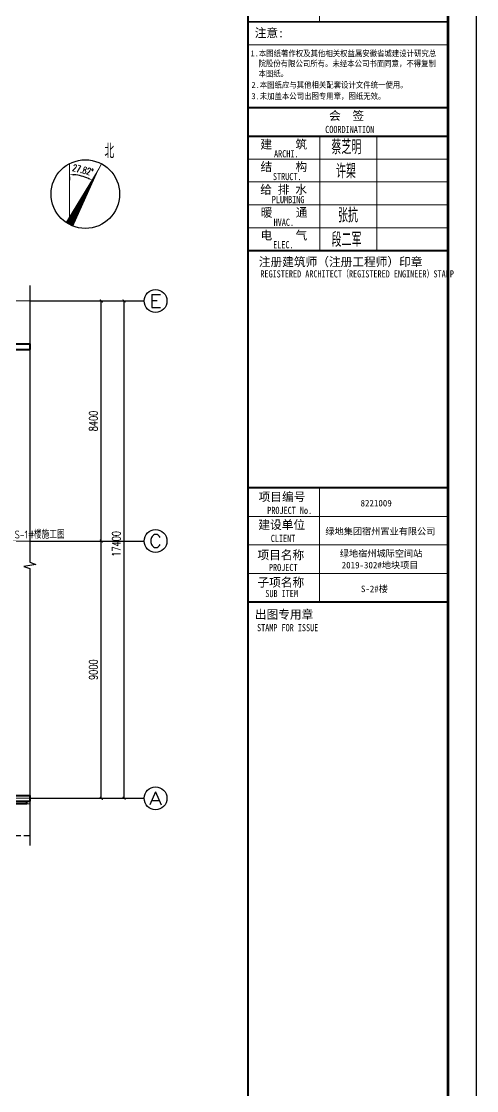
# Model space of a CAD drawing. Extents: x 1382187 to 1725648, y 860327 to 1571294.
# Drawn here: x 1540126 to 1556063, y 1127328 to 1164737 of the extents above; entities that cross this region are included whole.
import ezdxf
from ezdxf.enums import TextEntityAlignment as Align

# ---------------------------------------------------------------- set-up
doc = ezdxf.new("R2010")
doc.units = 0
doc.header["$LTSCALE"] = 1000
doc.header["$MEASUREMENT"] = 0
for name, pattern in [('ACAD_ISO10W100', [18.5, 12, -3, 0.5, -3]), ('DASH', [0.35, 0.25, -0.1]), ('DOTE', [2.42, 2, -0.2, 0.02, -0.2])]:
    doc.linetypes.add(name, pattern=pattern)
for name, color, linetype in [('A-DI-S(箭头)', 76, 'Continuous'), ('AXIS', 3, 'Continuous'), ('AXIS_TEXT', 4, 'Continuous'), ('C-AXIS(轴号)', 3, 'Continuous'), ('C-AXIS-T(字)', 7, 'Continuous'), ('DIM_SYMB', 3, 'Continuous'), ('PUB_DIM', 3, 'Continuous'), ('PUB_TEXT', 4, 'Continuous'), ('卫生间', 6, 'Continuous'), ('图框', 140, 'Continuous'), ('图签文字', 147, 'Continuous')]:
    doc.layers.add(name, color=color, linetype=linetype)
for name, color, linetype, lineweight in [('DOTE', 19, 'DOTE', 9), ('WALL', 9, 'Continuous', 40), ('ZC', 6, 'Continuous', 40), ('图签', 147, 'Continuous', 18), ('平面-看线', 45, 'Continuous', 15)]:
    doc.layers.add(name, color=color, linetype=linetype, lineweight=lineweight)
doc.styles.add('_TCH_AXIS', font='COMPLEX', dxfattribs={"bigfont": 'GBCBIG'})
doc.styles.add('_TCH_DIM', font='SIMPLEX.shx', dxfattribs={"width": 0.6, "oblique": 10, "bigfont": 'hztxt.shx'})
doc.styles.add('_TCH_DIM_T3', font='SIMPLEX', dxfattribs={"width": 0.705882, "bigfont": 'GBCBIG'})
doc.styles.add('COMPLEX', font='COMPLEX')
doc.styles.add('HT', font='simhei.ttf')
doc.styles.get("Standard").update_dxf_attribs({"font": 'gbenor.shx', "bigfont": 'gbcbig.shx'})
doc.styles.add('宋体', font='', dxfattribs={"height": 50})
doc.styles.add('建筑图签-1', font='simhei.ttf', dxfattribs={"width": 0.7})
doc.styles.add('建筑图签-2', font='TXT.shx', dxfattribs={"width": 0.5, "bigfont": 'HZTXT.shx'})
doc.styles.get('宋体').set_extended_font_data('SimSun')
doc.dimstyles.new('_TCH_ARCH&&100', dxfattribs={"dimtxt": 297.5, "dimasz": 100, "dimexe": 250, "dimexo": 300, "dimgap": 126.25, "dimtad": 1, "dimdec": 0, "dimzin": 0, "dimdsep": 46, "dimtxsty": '_TCH_DIM_T3', "dimblk": 'ARCHTICK', "dimcen": 0.09, "dimclrt": 7, "dimazin": 2, "dimtfac": 1, "dimtdec": 0, "dimtix": 1, "dimtmove": 2, "dimatfit": 3, "dimfxl": 0, "dimtolj": 1, "dimtzin": 0, "dimarcsym": 0})
doc.dimstyles.new('_TCH_ARROW&&80', dxfattribs={"dimtxt": 238, "dimasz": 160, "dimexe": 200, "dimexo": 240, "dimgap": 101, "dimtad": 1, "dimdec": 0, "dimzin": 0, "dimdsep": 46, "dimtxsty": '_TCH_DIM_T3', "dimcen": 0.09, "dimclrt": 7, "dimazin": 2, "dimtfac": 1, "dimtdec": 0, "dimtix": 1, "dimtmove": 2, "dimatfit": 3, "dimfxl": 0, "dimtolj": 1, "dimtzin": 0, "dimarcsym": 0})

# ---------------------------------------------------------------- blocks, each defined once
blk = doc.blocks.new('A$C07C37FD5')
at = {"layer": '图框'}
for points, const_width in [([(-7000, 0), (-7000, 57400)], 70), ([(-4500, 52600), (-4500, 51400)], 35), ([(-7000, 51400), (0, 51400)], 60), ([(-7000, 51400), (0, 51400)], 60), ([(-7000, 50599), (0, 50599)], 35), ([(-6992, 48400), (8, 48400)], 60), ([(-6992, 47400), (8, 47400)], 70), ([(-6992, 47400), (8, 47400)], 70), ([(-4492, 47400), (-4492, 43400)], 35), ([(-2492, 47400), (-2492, 43400)], 35), ([(-6992, 46600), (8, 46600)], 35), ([(-6992, 45800), (8, 45800)], 35), ([(-6992, 45000), (8, 45000)], 35), ([(-6992, 44200), (8, 44200)], 35), ([(-6992, 43400), (8, 43400)], 70), ([(-7000, 35100), (0, 35100)], 70), ([(-7000, 35100), (0, 35100)], 70), ([(-4500, 31100), (-4500, 35100)], 35), ([(-7000, 34100), (0, 34100)], 35), ([(-7000, 33100), (0, 33100)], 35), ([(-7000, 32100), (0, 32100)], 35), ([(0, 31100), (-7000, 31100)], 70)]:
    blk.add_lwpolyline(points, dxfattribs=dict(at, const_width=const_width))
for s, height, style, width, p in [('1.本图纸著作权及其他相关权益属安徽省城建设计研究总', 210, 'HT', 0.88, (-6914, 50193)), ('院股份有限公司所有。未经本公司书面同意，不得复制', 210, 'HT', 0.88, (-6635, 49839)), ('本图纸。', 210, 'HT', 0.88, (-6635, 49489)), (' 2.本图纸应与其他相关配套设计文件统一使用。 ', 210, 'HT', 0.88, (-7025, 49092)), ('3.未加盖本公司出图专用章，图纸无效。', 210, 'HT', 0.88, (-6882, 48698)), ('COORDINATION', 250, '建筑图签-1', 0.7, (-4300, 47513)), ('ARCHI.', 250, '建筑图签-1', 0.7, (-6091, 46662)), ('STRUCT.', 250, '建筑图签-1', 0.7, (-6130, 45865)), ('PLUMBING', 250, '建筑图签-1', 0.7, (-6171, 45058)), ('HVAC.', 250, '建筑图签-1', 0.7, (-6106, 44265)), ('ELEC.', 250, '建筑图签-1', 0.7, (-6122, 43480)), ('REGISTERED ARCHITECT（REGISTERED ENGINEER）STAMP', 250, '建筑图签-1', 0.7, (-6571, 42459)), ('PROJECT No.', 250, '建筑图签-1', 0.7, (-6330, 34185, -1799)), ('CLIENT', 250, '建筑图签-1', 0.7, (-6206, 33206)), ('PROJECT', 250, '建筑图签-1', 0.7, (-6271, 32187)), ('SUB ITEM', 250, '建筑图签-1', 0.7, (-6398, 31276)), ('STAMP FOR ISSUE', 250, '建筑图签-1', 0.7, (-6687, 30081))]:
    blk.add_text(s, height=height, dxfattribs=dict(at, style=style, width=width)).set_placement(p)
at = {"layer": '图签', "color": 2, "style": '宋体'}
for s, height, p in [('8221009', 229.3, (-3063, 34448)), ('绿地集团宿州置业有限公司', 229.34, (-4295, 33462)), ('绿地宿州城际空间站', 229.3, (-3790, 32688)), ('2019-302#地块项目', 229.34, (-3723, 32279)), ('S-2#楼', 229.3, (-3051, 31448))]:
    blk.add_text(s, height=height, dxfattribs=at).set_placement(p)
at = {"layer": '图签文字', "color": 7, "style": '建筑图签-1'}
for s, p in [('注意:', (-6769, 50863)), ('会  签', (-4165, 47968)), ('建    筑', (-6570, 46967)), ('结    构', (-6566, 46179)), ('给 排 水', (-6575, 45385)), ('暖    通', (-6557, 44582)), ('电    气', (-6567, 43782)), ('注册建筑师（注册工程师）印章', (-6625, 42854)), ('项目编号', (-6632, 34632)), ('建设单位', (-6640, 33655)), ('项目名称', (-6673, 32597)), ('子项名称', (-6673, 31640)), ('出图专用章', (-6764, 30518))]:
    blk.add_text(s, height=300, dxfattribs=at).set_placement(p)
at = {"layer": '图签文字', "color": 1, "style": '建筑图签-2', "width": 0.7}
for s, p in [('蔡芝明', (-4085, 46771)), ('许槊', (-3925, 45928)), ('张抗', (-3854, 44387)), ('段二军', (-4079, 43532))]:
    blk.add_text(s, height=500, dxfattribs=at).set_placement(p)
blk = doc.blocks.new('*D58')
at = {"layer": 'Defpoints', "color": 0}
for p in [(1541807, 1159538), (1542696, 1159318), (1542362, 1159287), (1541807, 1157633)]:
    blk.add_point(p, dxfattribs=at)
at = {"layer": 'PUB_DIM', "color": 0, "lineweight": -2}
for p, q in [((1541807, 1159298), (1541807, 1159178)), ((1542584, 1159105), (1542528, 1158999))]:
    blk.add_line(p, q, dxfattribs=at)
blk.add_arc((1541807, 1157633), 1745, 67.4414, 84.7433, dxfattribs=at)
at = {"layer": 'PUB_DIM', "color": 0}
for points in [[(1541966, 1159344), (1541968, 1159397), (1541807, 1159378)], [(1542488, 1159268), (1542465, 1159220), (1542621, 1159176)]]:
    blk.add_solid(points, dxfattribs=at)
at = {"layer": 'PUB_DIM', "color": 7, "insert": (1542280, 1159540), "char_height": 238, "attachment_point": 5, "rotation": 346.0924, "style": '_TCH_DIM_T3'}
blk.add_mtext('\\A1;27.82°', dxfattribs=at)
blk = doc.blocks.new('_ArchTick')
at = {"color": 0, "linetype": 'ByBlock', "const_width": 0.4}
blk.add_lwpolyline([(-0.5, -0.5), (0.5, 0.5)], dxfattribs=at)
blk = doc.blocks.new('*D72')
at = {"layer": 'AXIS', "color": 0, "lineweight": -2}
for p, q in [((1540723, 1154956), (1543973, 1154956)), ((1543723, 1137556), (1543723, 1154956)), ((1540723, 1137556), (1543973, 1137556))]:
    blk.add_line(p, q, dxfattribs=at)
at = {"layer": 'Defpoints', "color": 0}
for p in [(1540423, 1154956), (1543723, 1154956), (1540423, 1137556)]:
    blk.add_point(p, dxfattribs=at)
at = {"layer": 'AXIS', "color": 0, "lineweight": -2, "xscale": 100, "yscale": 100, "zscale": 100}
for p, rotation in [((1543723, 1154956), 90), ((1543723, 1137556), 270)]:
    blk.add_blockref('_ArchTick', p, dxfattribs=dict(at, rotation=rotation))
at = {"layer": 'AXIS', "color": 7, "insert": (1543448, 1146456), "char_height": 297.5, "attachment_point": 5, "rotation": 90, "style": '_TCH_DIM_T3'}
blk.add_mtext('\\A1;17400', dxfattribs=at)
blk = doc.blocks.new('*D73')
at = {"layer": 'AXIS', "color": 0, "lineweight": -2}
for p, q in [((1540723, 1154956), (1543173, 1154956)), ((1542923, 1146556), (1542923, 1154956)), ((1540723, 1146556), (1543173, 1146556))]:
    blk.add_line(p, q, dxfattribs=at)
at = {"layer": 'Defpoints', "color": 0}
for p in [(1540423, 1154956), (1542923, 1154956), (1540423, 1146556)]:
    blk.add_point(p, dxfattribs=at)
at = {"layer": 'AXIS', "color": 0, "lineweight": -2, "xscale": 100, "yscale": 100, "zscale": 100}
for p, rotation in [((1542923, 1154956), 90), ((1542923, 1146556), 270)]:
    blk.add_blockref('_ArchTick', p, dxfattribs=dict(at, rotation=rotation))
at = {"layer": 'AXIS', "color": 7, "insert": (1542648, 1150756), "char_height": 297.5, "attachment_point": 5, "rotation": 90, "style": '_TCH_DIM_T3'}
blk.add_mtext('\\A1;8400', dxfattribs=at)
blk = doc.blocks.new('*D74')
at = {"layer": 'AXIS', "color": 0, "lineweight": -2}
for p, q in [((1540723, 1146556), (1543173, 1146556)), ((1542923, 1137556), (1542923, 1146556)), ((1540723, 1137556), (1543173, 1137556))]:
    blk.add_line(p, q, dxfattribs=at)
at = {"layer": 'Defpoints', "color": 0}
for p in [(1540423, 1146556), (1542923, 1146556), (1540423, 1137556)]:
    blk.add_point(p, dxfattribs=at)
at = {"layer": 'AXIS', "color": 0, "lineweight": -2, "xscale": 100, "yscale": 100, "zscale": 100}
for p, rotation in [((1542923, 1146556), 90), ((1542923, 1137556), 270)]:
    blk.add_blockref('_ArchTick', p, dxfattribs=dict(at, rotation=rotation))
at = {"layer": 'AXIS', "color": 7, "insert": (1542648, 1142056), "char_height": 297.5, "attachment_point": 5, "rotation": 90, "style": '_TCH_DIM_T3'}
blk.add_mtext('\\A1;9000', dxfattribs=at)
blk = doc.blocks.new('_AXISO')
blk.add_circle((0, 0), 0.5)
at = {"layer": 'AXIS_TEXT', "style": 'COMPLEX', "width": 1.041667}
blk.add_attdef('A', text='', height=0.56, dxfattribs=at).set_placement((-0.25, -0.28), (0.25, -0.28), align=Align.FIT)

msp = doc.modelspace()

# ---------------------------------------------------------------- linework, layer by layer
at = {"layer": 'A-DI-S(箭头)', "color": 8}
msp.add_lwpolyline([(1540423.3, 1155497.7), (1540423.3, 1145815), (1540633.3, 1145738.5), (1540213.3, 1145664.5), (1540423.3, 1145590), (1540423.3, 1135907.2)], dxfattribs=at)
at = {"layer": 'C-AXIS(轴号)'}
for p, q in [((1540423.3, 1154956.1), (1544423.3, 1154956.1)), ((1540423.3, 1146556.1), (1544423.3, 1146556.1)), ((1540423.3, 1137556.1), (1544423.3, 1137556.1))]:
    msp.add_line(p, q, dxfattribs=at)
at = {"layer": 'DIM_SYMB'}
msp.add_lwpolyline([(1541807.3, 1157633.2, 300, 0, 0), (1542927.2, 1159755.9, 0, 0, 0)], format="xyseb", dxfattribs=at)
msp.add_circle((1542367.3, 1158694.5), 1200, dxfattribs=at)
at = {"layer": 'DOTE', "linetype": 'ACAD_ISO10W100', "ltscale": 100}
for p, q in [((1540423.3, 1154956.1), (1482007.9, 1154956.1)), ((1540423.3, 1146556.1), (1482007.9, 1146556.1)), ((1482007.9, 1137556.1), (1540423.3, 1137556.1))]:
    msp.add_line(p, q, dxfattribs=at)
for points in [[(1541807.3, 1157633.2), (1541807.3, 1159755.9)], [(1541807.3, 1157633.2), (1542927.2, 1159755.9)]]:
    msp.add_lwpolyline(points, dxfattribs=at)
at = {"layer": 'WALL', "color": 8}
for p, q in [((1539207.9, 1153456.1), (1540423.3, 1153456.1)), ((1540423.3, 1153456.1), (1540423.3, 1153256.1)), ((1539407.9, 1153256.1), (1540423.3, 1153256.1)), ((1539407.9, 1137656.1), (1540423.3, 1137656.1)), ((1540423.3, 1137656.1), (1540423.3, 1137456.1)), ((1539207.9, 1137456.1), (1540423.3, 1137456.1))]:
    msp.add_line(p, q, dxfattribs=at)
msp.add_lwpolyline([(1540307.9, 1137456.1), (1540307.9, 1137356.1), (1539207.9, 1137356.1), (1539207.9, 1137456.1)], dxfattribs=at)
at = {"layer": '卫生间', "color": 8, "linetype": 'DASH'}
msp.add_lwpolyline([(1538107.9, 1136256.1), (1540423.3, 1136256.1)], dxfattribs=at)
at = {"layer": '图框'}
msp.add_lwpolyline([(1471963.5, 1112318.7), (1556063.5, 1112318.7), (1556063.5, 1171718.7), (1471963.5, 1171718.7)], close=True, dxfattribs=at)
at = {"layer": '图框', "const_width": 100}
msp.add_lwpolyline([(1474463.5, 1113318.7), (1555063.5, 1113318.7), (1555063.5, 1170718.7), (1474463.5, 1170718.7)], close=True, dxfattribs=at)
at = {"layer": '平面-看线', "color": 8}
msp.add_lwpolyline([(1540307.9, 1137356.1), (1540423.3, 1137356.1)], dxfattribs=at)

# ---------------------------------------------------------------- block references
at = {"layer": 'C-AXIS(轴号)'}
ref = msp.add_blockref('_AXISO', (1544823.3, 1154956.1), dxfattribs=dict(at, xscale=800, yscale=800, zscale=800))
ref.add_attrib('A', 'E', dxfattribs={"layer": 'C-AXIS-T(字)', "height": 452.5, "style": '_TCH_AXIS', "width": 1.3125}).set_placement((1544597, 1154729.9), (1545049.6, 1154729.9), align=Align.FIT)
ref = msp.add_blockref('_AXISO', (1544823.3, 1146556.1), dxfattribs=dict(at, xscale=800, yscale=800, zscale=800))
ref.add_attrib('A', 'C', dxfattribs={"layer": 'C-AXIS-T(字)', "height": 452.5, "style": '_TCH_AXIS', "width": 1.4}).set_placement((1544597, 1146329.9), (1545049.6, 1146329.9), align=Align.FIT)
ref = msp.add_blockref('_AXISO', (1544823.3, 1137556.1), dxfattribs=dict(at, xscale=800, yscale=800, zscale=800))
ref.add_attrib('A', 'A', dxfattribs={"layer": 'C-AXIS-T(字)', "height": 452.5, "style": '_TCH_AXIS', "width": 1.166667}).set_placement((1544597, 1137329.9), (1545049.6, 1137329.9), align=Align.FIT)
at = {"layer": 'ZC'}
msp.add_blockref('A$C07C37FD5', (1555063.5, 1113318.7), dxfattribs=at)

# ---------------------------------------------------------------- texts
at = {"layer": 'DIM_SYMB', "color": 7, "style": '_TCH_DIM', "width": 0.6}
msp.add_text('北', height=500, dxfattribs=at).set_placement((1543034.9, 1159948.1))
at = {"layer": 'PUB_TEXT', "color": 8}
for s, height, p in [('S-1#', 280, (1539887.1, 1146643.6)), ('楼施工图', 270.07, (1540563.7, 1146643.6))]:
    msp.add_text(s, height=height, dxfattribs=at).set_placement(p)

# ---------------------------------------------------------------- dimensions: what is measured, and where the dimension line sits
at = {"layer": 'AXIS'}
dim = msp.add_linear_dim(base=(1543723.3, 1154956.1), p1=(1540423.3, 1137556.1), p2=(1540423.3, 1154956.1), angle=90, dimstyle='_TCH_ARCH&&100', dxfattribs=at)
dim.commit()
dim.dimension.update_dxf_attribs({"geometry": '*D72', "text_midpoint": (1543448.3, 1146456.1), "dimtype": 129})
for p1, p2, picture, middle in [((1540423.3, 1146556.1), (1540423.3, 1154956.1), '*D73', (1542648.3, 1150756.1)), ((1540423.3, 1137556.1), (1540423.3, 1146556.1), '*D74', (1542648.3, 1142056.1))]:
    dim = msp.add_aligned_dim(p1=p1, p2=p2, distance=-2500, dimstyle='_TCH_ARCH&&100', dxfattribs=at)
    dim.commit()
    dim.dimension.update_dxf_attribs({"geometry": picture, "text_midpoint": middle})
at = {"layer": 'PUB_DIM'}
dim = msp.add_angular_dim_3p(base=(1542362.1, 1159287.2), center=(1541807.3, 1157633.2), p1=(1542696, 1159317.7), p2=(1541807.3, 1159537.7), dimstyle='_TCH_ARROW&&80', dxfattribs=at)
dim.commit()
dim.dimension.update_dxf_attribs({"geometry": '*D58', "text_midpoint": (1542279.5, 1159540.1)})

doc.saveas('drawing.dxf')
